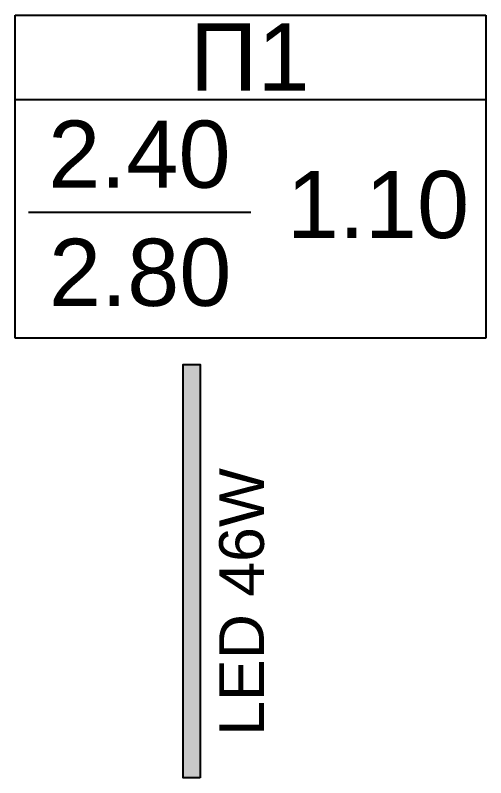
# Model space of a CAD drawing. Header units: metres. Extents: x -11 to 85, y -301 to 135.
# Drawn here: x 37.728 to 39.095, y -204.704 to -202.49 of the extents above; entities that cross this region are included whole.
import ezdxf

# ---------------------------------------------------------------- set-up
doc = ezdxf.new("R2010")
doc.units = ezdxf.units.M
doc.header["$LTSCALE"] = 0.036
for name, color, linetype in [('arxitek isogeio', 252, 'Continuous'), ('electext', 20, 'Continuous'), ('hatch color', 252, 'Continuous'), ('HLEK_FL001_SYMBOLS', 230, 'Continuous')]:
    doc.layers.add(name, color=color, linetype=linetype)
doc.styles.add('COMU-N', font='arial.ttf')
doc.styles.get("Standard").update_dxf_attribs({"font": 'arial.ttf'})

# ---------------------------------------------------------------- blocks, each defined once
blk = doc.blocks.new('lampes fthorismou 120')
at = {"layer": 'hatch color'}
blk.add_hatch(color=181, dxfattribs=at).paths.add_polyline_path([(84.1811, -99.2639), (84.1811, -99.2139), (85.3811, -99.2139), (85.3811, -99.2639)])
at = {"layer": 'HLEK_FL001_SYMBOLS'}
blk.add_lwpolyline([(84.1811, -99.2639), (84.1811, -99.2139), (85.3811, -99.2139), (85.3811, -99.2639)], close=True, dxfattribs=at)

msp = doc.modelspace()

# ---------------------------------------------------------------- linework, layer by layer
at = {"layer": 'arxitek isogeio'}
for p, q in [((37.7276, -203.4279), (37.7276, -202.4902)), ((37.7276, -202.4902), (39.095, -202.4902)), ((39.095, -202.4902), (39.095, -203.4279)), ((39.095, -202.7359), (37.7276, -202.7359)), ((37.7666, -203.0615), (38.4126, -203.0615)), ((39.095, -203.4279), (37.7276, -203.4279))]:
    msp.add_line(p, q, dxfattribs=at)

# ---------------------------------------------------------------- block references
at = {"layer": 'HLEK_FL001_SYMBOLS', "rotation": 90}
msp.add_blockref('lampes fthorismou 120', (-60.9986, -288.8849), dxfattribs=at)

# ---------------------------------------------------------------- texts
at = {"layer": 'arxitek isogeio', "style": 'COMU-N'}
for s, p in [('Π1', (38.235, -202.7087)), ('2.40', (37.8233, -202.991)), ('1.10', (38.5166, -203.1371)), ('2.80', (37.8257, -203.334))]:
    msp.add_text(s, height=0.195, dxfattribs=at).set_placement(p)
at = {"layer": 'electext'}
msp.add_text('LED 46W', height=0.13, rotation=90, dxfattribs=at).set_placement((38.4503, -204.5819))

doc.saveas('drawing.dxf')
